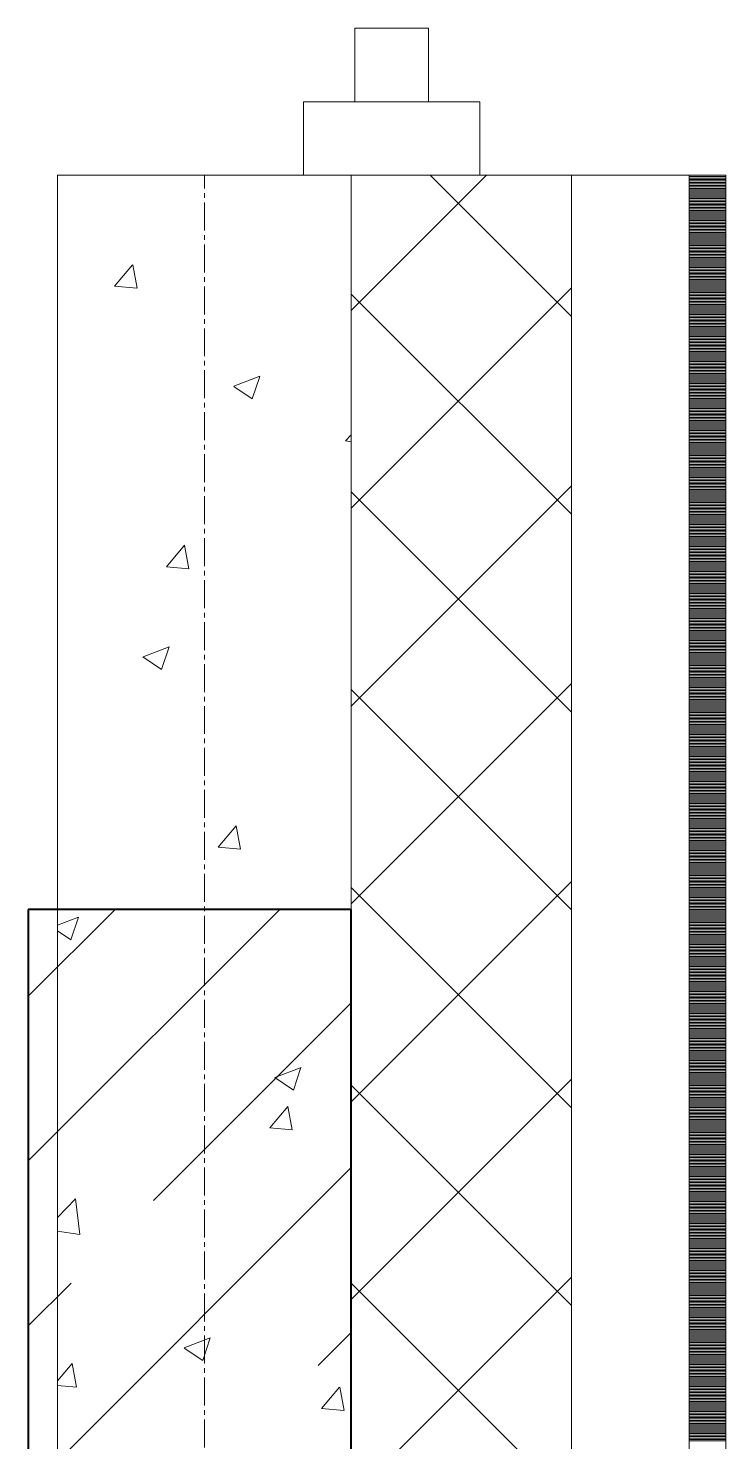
# Model space of a CAD drawing. Header units: millimetres. Extents: x 470010 to 1231400, y -134005 to 421770.
# Drawn here: x 529034 to 529509, y -99964 to -99002 of the extents above; entities that cross this region are included whole.
import ezdxf

# ---------------------------------------------------------------- set-up
doc = ezdxf.new("R2010")
doc.units = ezdxf.units.MM
doc.linetypes.add('CENTER2', pattern=[28.575, 19.05, -3.175, 3.175, -3.175])
doc.linetypes.add('HIDDEN2', pattern=[4.7625, 3.175, -1.5875])
for name, color, linetype, lineweight in [('АР_Колонны', 70, 'Continuous', 30), ('АР_Окна', 4, 'Continuous', 5), ('АР_Стены ЖБ', 7, 'Continuous', 35), ('АР_Стены ПЕНОблок', 52, 'Continuous', 20), ('АР_Тонкая', 254, 'Continuous', 5), ('АР_Утеплитель', 31, 'Continuous', 0), ('АР_Штриховка', 8, 'Continuous', 0)]:
    doc.layers.add(name, color=color, linetype=linetype, lineweight=lineweight)
doc.layers.add('АР_Оси_РД_100', color=7, linetype='Continuous', lineweight=0, true_color=0x525252)

msp = doc.modelspace()

# ---------------------------------------------------------------- linework, layer by layer
at = {"layer": 'АР_Колонны', "color": 18, "linetype": 'HIDDEN2', "lineweight": 25, "true_color": 0x000000}
for p, q in [((529033.932, -99601.687), (529253.932, -99601.687)), ((529033.932, -100801.687), (529033.932, -99601.687)), ((529253.932, -99601.687), (529253.932, -100801.687))]:
    msp.add_line(p, q, dxfattribs=at)
at = {"layer": 'АР_Колонны', "color": 18, "linetype": 'Continuous', "lineweight": 30, "true_color": 0x000000}
for p, q in [((529253.932, -99601.687), (529033.932, -99601.687)), ((529033.932, -99601.687), (529033.932, -100801.687)), ((529253.932, -100801.687), (529253.932, -99601.687))]:
    msp.add_line(p, q, dxfattribs=at)
at = {"layer": 'АР_Окна', "color": 18, "linetype": 'Continuous', "lineweight": 5, "true_color": 0x000000}
for p, q in [((529256.432, -99051.687), (529256.432, -99001.687)), ((529256.432, -99001.687), (529306.432, -99001.687)), ((529306.432, -99001.687), (529306.432, -99051.687)), ((529221.432, -99101.687), (529221.432, -99051.687)), ((529221.432, -99051.687), (529341.432, -99051.687)), ((529306.432, -99051.687), (529256.432, -99051.687)), ((529341.432, -99051.687), (529341.432, -99101.687)), ((529341.432, -99101.687), (529221.432, -99101.687))]:
    msp.add_line(p, q, dxfattribs=at)
at = {"layer": 'АР_Оси_РД_100', "linetype": 'CENTER2'}
msp.add_line((529153.933, -133315.052), (529153.933, -99101.687), dxfattribs=at)
at = {"layer": 'АР_Стены ЖБ', "color": 18, "linetype": 'Continuous', "lineweight": 40, "true_color": 0x000000}
for p, q in [((529253.932, -99601.687), (529033.932, -99601.687)), ((529033.932, -99601.687), (529033.932, -100801.687)), ((529253.932, -100801.687), (529253.932, -99601.687))]:
    msp.add_line(p, q, dxfattribs=at)
at = {"layer": 'АР_Стены ПЕНОблок', "color": 18, "linetype": 'Continuous', "lineweight": 20, "true_color": 0x000000}
for p, q in [((529253.932, -99101.687), (529053.932, -99101.687)), ((529053.932, -99101.687), (529053.932, -100901.687)), ((529253.932, -100901.687), (529253.932, -99101.687))]:
    msp.add_line(p, q, dxfattribs=at)
at = {"layer": 'АР_Тонкая', "color": 18, "linetype": 'Continuous', "lineweight": 5, "true_color": 0x000000}
for p, q in [((529483.932, -99101.687), (529403.932, -99101.687)), ((529403.932, -99101.687), (529403.932, -100901.687)), ((529483.932, -100901.687), (529483.932, -99101.687)), ((529508.932, -99101.687), (529483.932, -99101.687)), ((529483.932, -99101.687), (529483.932, -100901.687)), ((529508.932, -100901.687), (529508.932, -99101.687))]:
    msp.add_line(p, q, dxfattribs=at)
at = {"layer": 'АР_Утеплитель', "color": 18, "linetype": 'Continuous', "lineweight": 0, "true_color": 0x000000}
for p, q in [((529403.932, -99101.687), (529253.932, -99101.687)), ((529253.932, -99101.687), (529253.932, -100901.687)), ((529403.932, -100901.687), (529403.932, -99101.687))]:
    msp.add_line(p, q, dxfattribs=at)
at = {"layer": 'АР_Штриховка', "color": 18, "linetype": 'Continuous', "lineweight": 0, "true_color": 0x000000}
for p, q in [((529253.932, -99193.811), (529346.056, -99101.687)), ((529403.932, -99197.954), (529307.665, -99101.687)), ((529483.932, -99102.687), (529508.932, -99102.687)), ((529483.932, -99103.687), (529508.932, -99103.687)), ((529483.932, -99104.687), (529508.932, -99104.687)), ((529483.932, -99105.687), (529508.932, -99105.687)), ((529483.932, -99106.687), (529508.932, -99106.687)), ((529483.932, -99107.687), (529508.932, -99107.687)), ((529483.932, -99108.687), (529508.932, -99108.687)), ((529483.932, -99109.687), (529508.932, -99109.687)), ((529483.932, -99110.687), (529508.932, -99110.687)), ((529483.932, -99111.687), (529508.932, -99111.687)), ((529483.932, -99112.687), (529508.932, -99112.687)), ((529483.932, -99113.687), (529508.932, -99113.687)), ((529483.932, -99114.687), (529508.932, -99114.687)), ((529483.932, -99115.687), (529508.932, -99115.687)), ((529483.932, -99116.687), (529508.932, -99116.687)), ((529483.932, -99117.687), (529508.932, -99117.687)), ((529483.932, -99118.687), (529508.932, -99118.687)), ((529483.932, -99119.687), (529508.932, -99119.687)), ((529483.932, -99120.687), (529508.932, -99120.687)), ((529483.932, -99121.687), (529508.932, -99121.687)), ((529483.932, -99122.687), (529508.932, -99122.687)), ((529483.932, -99123.687), (529508.932, -99123.687)), ((529483.932, -99124.687), (529508.932, -99124.687)), ((529483.932, -99125.687), (529508.932, -99125.687)), ((529483.932, -99126.687), (529508.932, -99126.687)), ((529483.932, -99127.687), (529508.932, -99127.687)), ((529483.932, -99128.687), (529508.932, -99128.687)), ((529483.932, -99129.687), (529508.932, -99129.687)), ((529483.932, -99130.687), (529508.932, -99130.687)), ((529483.932, -99131.687), (529508.932, -99131.687)), ((529483.932, -99132.687), (529508.932, -99132.687)), ((529483.932, -99133.687), (529508.932, -99133.687)), ((529483.932, -99134.687), (529508.932, -99134.687)), ((529483.932, -99135.687), (529508.932, -99135.687)), ((529483.932, -99136.687), (529508.932, -99136.687)), ((529483.932, -99137.687), (529508.932, -99137.687)), ((529483.932, -99138.687), (529508.932, -99138.687)), ((529483.932, -99139.687), (529508.932, -99139.687)), ((529483.932, -99140.687), (529508.932, -99140.687)), ((529483.932, -99141.687), (529508.932, -99141.687)), ((529483.932, -99142.687), (529508.932, -99142.687)), ((529483.932, -99143.687), (529508.932, -99143.687)), ((529483.932, -99144.687), (529508.932, -99144.687)), ((529483.932, -99145.687), (529508.932, -99145.687)), ((529483.932, -99146.687), (529508.932, -99146.687)), ((529483.932, -99147.687), (529508.932, -99147.687)), ((529483.932, -99148.687), (529508.932, -99148.687)), ((529483.932, -99149.687), (529508.932, -99149.687)), ((529483.932, -99150.687), (529508.932, -99150.687)), ((529483.932, -99151.687), (529508.932, -99151.687)), ((529483.932, -99152.687), (529508.932, -99152.687)), ((529483.932, -99153.687), (529508.932, -99153.687)), ((529483.932, -99154.687), (529508.932, -99154.687)), ((529483.932, -99155.687), (529508.932, -99155.687)), ((529483.932, -99156.687), (529508.932, -99156.687)), ((529092.774, -99177.31), (529105.019, -99162.717)), ((529108.004, -99178.63), (529105.067, -99162.709)), ((529483.932, -99157.687), (529508.932, -99157.687)), ((529483.932, -99158.687), (529508.932, -99158.687)), ((529483.932, -99159.687), (529508.932, -99159.687)), ((529483.932, -99160.687), (529508.932, -99160.687)), ((529483.932, -99161.687), (529508.932, -99161.687)), ((529483.932, -99162.687), (529508.932, -99162.687)), ((529483.932, -99163.687), (529508.932, -99163.687)), ((529483.932, -99164.687), (529508.932, -99164.687)), ((529483.932, -99165.687), (529508.932, -99165.687)), ((529483.932, -99166.687), (529508.932, -99166.687)), ((529483.932, -99167.687), (529508.932, -99167.687)), ((529483.932, -99168.687), (529508.932, -99168.687)), ((529483.932, -99169.687), (529508.932, -99169.687)), ((529483.932, -99170.687), (529508.932, -99170.687)), ((529483.932, -99171.687), (529508.932, -99171.687)), ((529483.932, -99172.687), (529508.932, -99172.687)), ((529483.932, -99173.687), (529508.932, -99173.687)), ((529483.932, -99174.687), (529508.932, -99174.687)), ((529483.932, -99175.687), (529508.932, -99175.687)), ((529092.774, -99177.311), (529107.956, -99178.639)), ((529253.932, -99328.514), (529403.932, -99178.514)), ((529403.932, -99332.658), (529253.932, -99182.658)), ((529483.932, -99176.687), (529508.932, -99176.687)), ((529483.932, -99177.687), (529508.932, -99177.687)), ((529483.932, -99178.687), (529508.932, -99178.687)), ((529483.932, -99179.687), (529508.932, -99179.687)), ((529483.932, -99180.687), (529508.932, -99180.687)), ((529483.932, -99181.687), (529508.932, -99181.687)), ((529483.932, -99182.687), (529508.932, -99182.687)), ((529483.932, -99183.687), (529508.932, -99183.687)), ((529483.932, -99184.687), (529508.932, -99184.687)), ((529483.932, -99185.687), (529508.932, -99185.687)), ((529483.932, -99186.687), (529508.932, -99186.687)), ((529483.932, -99187.687), (529508.932, -99187.687)), ((529483.932, -99188.687), (529508.932, -99188.687)), ((529483.932, -99189.687), (529508.932, -99189.687)), ((529483.932, -99190.687), (529508.932, -99190.687)), ((529483.932, -99191.687), (529508.932, -99191.687)), ((529483.932, -99192.687), (529508.932, -99192.687)), ((529483.932, -99193.687), (529508.932, -99193.687)), ((529483.932, -99194.687), (529508.932, -99194.687)), ((529483.932, -99195.687), (529508.932, -99195.687)), ((529483.932, -99196.687), (529508.932, -99196.687)), ((529483.932, -99197.687), (529508.932, -99197.687)), ((529483.932, -99198.687), (529508.932, -99198.687)), ((529483.932, -99199.687), (529508.932, -99199.687)), ((529483.932, -99200.687), (529508.932, -99200.687)), ((529483.932, -99201.687), (529508.932, -99201.687)), ((529483.932, -99202.687), (529508.932, -99202.687)), ((529483.932, -99203.687), (529508.932, -99203.687)), ((529483.932, -99204.687), (529508.932, -99204.687)), ((529483.932, -99205.687), (529508.932, -99205.687)), ((529483.932, -99206.687), (529508.932, -99206.687)), ((529483.932, -99207.687), (529508.932, -99207.687)), ((529483.932, -99208.687), (529508.932, -99208.687)), ((529483.932, -99209.687), (529508.932, -99209.687)), ((529483.932, -99210.687), (529508.932, -99210.687)), ((529483.932, -99211.687), (529508.932, -99211.687)), ((529483.932, -99212.687), (529508.932, -99212.687)), ((529483.932, -99213.687), (529508.932, -99213.687)), ((529483.932, -99214.687), (529508.932, -99214.687)), ((529483.932, -99215.687), (529508.932, -99215.687)), ((529483.932, -99216.687), (529508.932, -99216.687)), ((529483.932, -99217.687), (529508.932, -99217.687)), ((529483.932, -99218.687), (529508.932, -99218.687)), ((529483.932, -99219.687), (529508.932, -99219.687)), ((529483.932, -99220.687), (529508.932, -99220.687)), ((529483.932, -99221.687), (529508.932, -99221.687)), ((529483.932, -99222.687), (529508.932, -99222.687)), ((529483.932, -99223.687), (529508.932, -99223.687)), ((529483.932, -99224.687), (529508.932, -99224.687)), ((529483.932, -99225.687), (529508.932, -99225.687)), ((529483.932, -99226.687), (529508.932, -99226.687)), ((529483.932, -99227.687), (529508.932, -99227.687)), ((529483.932, -99228.687), (529508.932, -99228.687)), ((529483.932, -99229.687), (529508.932, -99229.687)), ((529483.932, -99230.687), (529508.932, -99230.687)), ((529483.932, -99231.687), (529508.932, -99231.687)), ((529483.932, -99232.687), (529508.932, -99232.687)), ((529483.932, -99233.687), (529508.932, -99233.687)), ((529173.882, -99245.497), (529191.666, -99238.67)), ((529186.503, -99254.057), (529191.653, -99238.708)), ((529483.932, -99234.687), (529508.932, -99234.687)), ((529483.932, -99235.687), (529508.932, -99235.687)), ((529483.932, -99236.687), (529508.932, -99236.687)), ((529483.932, -99237.687), (529508.932, -99237.687)), ((529483.932, -99238.687), (529508.932, -99238.687)), ((529483.932, -99239.687), (529508.932, -99239.687)), ((529483.932, -99240.687), (529508.932, -99240.687)), ((529483.932, -99241.687), (529508.932, -99241.687)), ((529483.932, -99242.687), (529508.932, -99242.687)), ((529173.865, -99245.534), (529186.499, -99254.056)), ((529483.932, -99243.687), (529508.932, -99243.687)), ((529483.932, -99244.687), (529508.932, -99244.687)), ((529483.932, -99245.687), (529508.932, -99245.687)), ((529483.932, -99246.687), (529508.932, -99246.687)), ((529483.932, -99247.687), (529508.932, -99247.687)), ((529483.932, -99248.687), (529508.932, -99248.687)), ((529483.932, -99249.687), (529508.932, -99249.687)), ((529483.932, -99250.687), (529508.932, -99250.687)), ((529483.932, -99251.687), (529508.932, -99251.687)), ((529483.932, -99252.687), (529508.932, -99252.687)), ((529483.932, -99253.687), (529508.932, -99253.687)), ((529483.932, -99254.687), (529508.932, -99254.687)), ((529483.932, -99255.687), (529508.932, -99255.687)), ((529483.932, -99256.687), (529508.932, -99256.687)), ((529483.932, -99257.687), (529508.932, -99257.687)), ((529483.932, -99258.687), (529508.932, -99258.687)), ((529483.932, -99259.687), (529508.932, -99259.687)), ((529483.932, -99260.687), (529508.932, -99260.687)), ((529483.932, -99261.687), (529508.932, -99261.687)), ((529483.932, -99262.687), (529508.932, -99262.687)), ((529483.932, -99263.687), (529508.932, -99263.687)), ((529483.932, -99264.687), (529508.932, -99264.687)), ((529483.932, -99265.687), (529508.932, -99265.687)), ((529483.932, -99266.687), (529508.932, -99266.687)), ((529483.932, -99267.687), (529508.932, -99267.687)), ((529483.932, -99268.687), (529508.932, -99268.687)), ((529483.932, -99269.687), (529508.932, -99269.687)), ((529483.932, -99270.687), (529508.932, -99270.687)), ((529483.932, -99271.687), (529508.932, -99271.687)), ((529250.082, -99282.613), (529253.932, -99278.6)), ((529483.932, -99272.687), (529508.932, -99272.687)), ((529483.932, -99273.687), (529508.932, -99273.687)), ((529483.932, -99274.687), (529508.932, -99274.687)), ((529483.932, -99275.687), (529508.932, -99275.687)), ((529483.932, -99276.687), (529508.932, -99276.687)), ((529483.932, -99277.687), (529508.932, -99277.687)), ((529483.932, -99278.687), (529508.932, -99278.687)), ((529483.932, -99279.687), (529508.932, -99279.687)), ((529483.932, -99280.687), (529508.932, -99280.687)), ((529483.932, -99281.687), (529508.932, -99281.687)), ((529250.092, -99282.635), (529253.932, -99283.231)), ((529483.932, -99282.687), (529508.932, -99282.687)), ((529483.932, -99283.687), (529508.932, -99283.687)), ((529483.932, -99284.687), (529508.932, -99284.687)), ((529483.932, -99285.687), (529508.932, -99285.687)), ((529483.932, -99286.687), (529508.932, -99286.687)), ((529483.932, -99287.687), (529508.932, -99287.687)), ((529483.932, -99288.687), (529508.932, -99288.687)), ((529483.932, -99289.687), (529508.932, -99289.687)), ((529483.932, -99290.687), (529508.932, -99290.687)), ((529483.932, -99291.687), (529508.932, -99291.687)), ((529483.932, -99292.687), (529508.932, -99292.687)), ((529483.932, -99293.687), (529508.932, -99293.687)), ((529483.932, -99294.687), (529508.932, -99294.687)), ((529483.932, -99295.687), (529508.932, -99295.687)), ((529483.932, -99296.687), (529508.932, -99296.687)), ((529483.932, -99297.687), (529508.932, -99297.687)), ((529483.932, -99298.687), (529508.932, -99298.687)), ((529483.932, -99299.687), (529508.932, -99299.687)), ((529483.932, -99300.687), (529508.932, -99300.687)), ((529483.932, -99301.687), (529508.932, -99301.687)), ((529483.932, -99302.687), (529508.932, -99302.687)), ((529483.932, -99303.687), (529508.932, -99303.687)), ((529483.932, -99304.687), (529508.932, -99304.687)), ((529483.932, -99305.687), (529508.932, -99305.687)), ((529483.932, -99306.687), (529508.932, -99306.687)), ((529483.932, -99307.687), (529508.932, -99307.687)), ((529483.932, -99308.687), (529508.932, -99308.687)), ((529483.932, -99309.687), (529508.932, -99309.687)), ((529483.932, -99310.687), (529508.932, -99310.687)), ((529253.932, -99463.218), (529403.932, -99313.218)), ((529403.932, -99467.362), (529253.932, -99317.362)), ((529483.932, -99311.687), (529508.932, -99311.687)), ((529483.932, -99312.687), (529508.932, -99312.687)), ((529483.932, -99313.687), (529508.932, -99313.687)), ((529483.932, -99314.687), (529508.932, -99314.687)), ((529483.932, -99315.687), (529508.932, -99315.687)), ((529483.932, -99316.687), (529508.932, -99316.687)), ((529483.932, -99317.687), (529508.932, -99317.687)), ((529483.932, -99318.687), (529508.932, -99318.687)), ((529483.932, -99319.687), (529508.932, -99319.687)), ((529483.932, -99320.687), (529508.932, -99320.687)), ((529483.932, -99321.687), (529508.932, -99321.687)), ((529483.932, -99322.687), (529508.932, -99322.687)), ((529483.932, -99323.687), (529508.932, -99323.687)), ((529483.932, -99324.687), (529508.932, -99324.687)), ((529483.932, -99325.687), (529508.932, -99325.687)), ((529483.932, -99326.687), (529508.932, -99326.687)), ((529483.932, -99327.687), (529508.932, -99327.687)), ((529483.932, -99328.687), (529508.932, -99328.687)), ((529483.932, -99329.687), (529508.932, -99329.687)), ((529483.932, -99330.687), (529508.932, -99330.687)), ((529483.932, -99331.687), (529508.932, -99331.687)), ((529483.932, -99332.687), (529508.932, -99332.687)), ((529483.932, -99333.687), (529508.932, -99333.687)), ((529483.932, -99334.687), (529508.932, -99334.687)), ((529483.932, -99335.687), (529508.932, -99335.687)), ((529483.932, -99336.687), (529508.932, -99336.687)), ((529483.932, -99337.687), (529508.932, -99337.687)), ((529483.932, -99338.687), (529508.932, -99338.687)), ((529483.932, -99339.687), (529508.932, -99339.687)), ((529483.932, -99340.687), (529508.932, -99340.687)), ((529483.932, -99341.687), (529508.932, -99341.687)), ((529483.932, -99342.687), (529508.932, -99342.687)), ((529483.932, -99343.687), (529508.932, -99343.687)), ((529483.932, -99344.687), (529508.932, -99344.687)), ((529483.932, -99345.687), (529508.932, -99345.687)), ((529483.932, -99346.687), (529508.932, -99346.687)), ((529483.932, -99347.687), (529508.932, -99347.687)), ((529483.932, -99348.687), (529508.932, -99348.687)), ((529128.017, -99368.367), (529140.263, -99353.774)), ((529143.247, -99369.687), (529140.31, -99353.766)), ((529483.932, -99349.687), (529508.932, -99349.687)), ((529483.932, -99350.687), (529508.932, -99350.687)), ((529483.932, -99351.687), (529508.932, -99351.687)), ((529483.932, -99352.687), (529508.932, -99352.687)), ((529483.932, -99353.687), (529508.932, -99353.687)), ((529483.932, -99354.687), (529508.932, -99354.687)), ((529483.932, -99355.687), (529508.932, -99355.687)), ((529483.932, -99356.687), (529508.932, -99356.687)), ((529483.932, -99357.687), (529508.932, -99357.687)), ((529483.932, -99358.687), (529508.932, -99358.687)), ((529128.017, -99368.368), (529143.199, -99369.696)), ((529483.932, -99359.687), (529508.932, -99359.687)), ((529483.932, -99360.687), (529508.932, -99360.687)), ((529483.932, -99361.687), (529508.932, -99361.687)), ((529483.932, -99362.687), (529508.932, -99362.687)), ((529483.932, -99363.687), (529508.932, -99363.687)), ((529483.932, -99364.687), (529508.932, -99364.687)), ((529483.932, -99365.687), (529508.932, -99365.687)), ((529483.932, -99366.687), (529508.932, -99366.687)), ((529483.932, -99367.687), (529508.932, -99367.687)), ((529483.932, -99368.687), (529508.932, -99368.687)), ((529483.932, -99369.687), (529508.932, -99369.687)), ((529483.932, -99370.687), (529508.932, -99370.687)), ((529483.932, -99371.687), (529508.932, -99371.687)), ((529483.932, -99372.687), (529508.932, -99372.687)), ((529483.932, -99373.687), (529508.932, -99373.687)), ((529483.932, -99374.687), (529508.932, -99374.687)), ((529483.932, -99375.687), (529508.932, -99375.687)), ((529483.932, -99376.687), (529508.932, -99376.687)), ((529483.932, -99377.687), (529508.932, -99377.687)), ((529483.932, -99378.687), (529508.932, -99378.687)), ((529483.932, -99379.687), (529508.932, -99379.687)), ((529483.932, -99380.687), (529508.932, -99380.687)), ((529483.932, -99381.687), (529508.932, -99381.687)), ((529483.932, -99382.687), (529508.932, -99382.687)), ((529483.932, -99383.687), (529508.932, -99383.687)), ((529483.932, -99384.687), (529508.932, -99384.687)), ((529483.932, -99385.687), (529508.932, -99385.687)), ((529483.932, -99386.687), (529508.932, -99386.687)), ((529483.932, -99387.687), (529508.932, -99387.687)), ((529483.932, -99388.687), (529508.932, -99388.687)), ((529483.932, -99389.687), (529508.932, -99389.687)), ((529483.932, -99390.687), (529508.932, -99390.687)), ((529483.932, -99391.687), (529508.932, -99391.687)), ((529483.932, -99392.687), (529508.932, -99392.687)), ((529483.932, -99393.687), (529508.932, -99393.687)), ((529483.932, -99394.687), (529508.932, -99394.687)), ((529483.932, -99395.687), (529508.932, -99395.687)), ((529483.932, -99396.687), (529508.932, -99396.687)), ((529483.932, -99397.687), (529508.932, -99397.687)), ((529483.932, -99398.687), (529508.932, -99398.687)), ((529483.932, -99399.687), (529508.932, -99399.687)), ((529483.932, -99400.687), (529508.932, -99400.687)), ((529483.932, -99401.687), (529508.932, -99401.687)), ((529483.932, -99402.687), (529508.932, -99402.687)), ((529483.932, -99403.687), (529508.932, -99403.687)), ((529483.932, -99404.687), (529508.932, -99404.687)), ((529483.932, -99405.687), (529508.932, -99405.687)), ((529483.932, -99406.687), (529508.932, -99406.687)), ((529483.932, -99407.687), (529508.932, -99407.687)), ((529483.932, -99408.687), (529508.932, -99408.687)), ((529483.932, -99409.687), (529508.932, -99409.687)), ((529483.932, -99410.687), (529508.932, -99410.687)), ((529483.932, -99411.687), (529508.932, -99411.687)), ((529483.932, -99412.687), (529508.932, -99412.687)), ((529483.932, -99413.687), (529508.932, -99413.687)), ((529483.932, -99414.687), (529508.932, -99414.687)), ((529483.932, -99415.687), (529508.932, -99415.687)), ((529112.08, -99429.685), (529129.864, -99422.858)), ((529124.701, -99438.245), (529129.851, -99422.896)), ((529483.932, -99416.687), (529508.932, -99416.687)), ((529483.932, -99417.687), (529508.932, -99417.687)), ((529483.932, -99418.687), (529508.932, -99418.687)), ((529483.932, -99419.687), (529508.932, -99419.687)), ((529483.932, -99420.687), (529508.932, -99420.687)), ((529483.932, -99421.687), (529508.932, -99421.687)), ((529483.932, -99422.687), (529508.932, -99422.687)), ((529483.932, -99423.687), (529508.932, -99423.687)), ((529483.932, -99424.687), (529508.932, -99424.687)), ((529483.932, -99425.687), (529508.932, -99425.687)), ((529112.063, -99429.722), (529124.697, -99438.244)), ((529483.932, -99426.687), (529508.932, -99426.687)), ((529483.932, -99427.687), (529508.932, -99427.687)), ((529483.932, -99428.687), (529508.932, -99428.687)), ((529483.932, -99429.687), (529508.932, -99429.687)), ((529483.932, -99430.687), (529508.932, -99430.687)), ((529483.932, -99431.687), (529508.932, -99431.687)), ((529483.932, -99432.687), (529508.932, -99432.687)), ((529483.932, -99433.687), (529508.932, -99433.687)), ((529483.932, -99434.687), (529508.932, -99434.687)), ((529483.932, -99435.687), (529508.932, -99435.687)), ((529483.932, -99436.687), (529508.932, -99436.687)), ((529483.932, -99437.687), (529508.932, -99437.687)), ((529483.932, -99438.687), (529508.932, -99438.687)), ((529483.932, -99439.687), (529508.932, -99439.687)), ((529483.932, -99440.687), (529508.932, -99440.687)), ((529483.932, -99441.687), (529508.932, -99441.687)), ((529483.932, -99442.687), (529508.932, -99442.687)), ((529483.932, -99443.687), (529508.932, -99443.687)), ((529483.932, -99444.687), (529508.932, -99444.687)), ((529253.932, -99597.922), (529403.932, -99447.922)), ((529403.932, -99602.066), (529253.932, -99452.066)), ((529483.932, -99445.687), (529508.932, -99445.687)), ((529483.932, -99446.687), (529508.932, -99446.687)), ((529483.932, -99447.687), (529508.932, -99447.687)), ((529483.932, -99448.687), (529508.932, -99448.687)), ((529483.932, -99449.687), (529508.932, -99449.687)), ((529483.932, -99450.687), (529508.932, -99450.687)), ((529483.932, -99451.687), (529508.932, -99451.687)), ((529483.932, -99452.687), (529508.932, -99452.687)), ((529483.932, -99453.687), (529508.932, -99453.687)), ((529483.932, -99454.687), (529508.932, -99454.687)), ((529483.932, -99455.687), (529508.932, -99455.687)), ((529483.932, -99456.687), (529508.932, -99456.687)), ((529483.932, -99457.687), (529508.932, -99457.687)), ((529483.932, -99458.687), (529508.932, -99458.687)), ((529483.932, -99459.687), (529508.932, -99459.687)), ((529483.932, -99460.687), (529508.932, -99460.687)), ((529483.932, -99461.687), (529508.932, -99461.687)), ((529483.932, -99462.687), (529508.932, -99462.687)), ((529483.932, -99463.687), (529508.932, -99463.687)), ((529483.932, -99464.687), (529508.932, -99464.687)), ((529483.932, -99465.687), (529508.932, -99465.687)), ((529483.932, -99466.687), (529508.932, -99466.687)), ((529483.932, -99467.687), (529508.932, -99467.687)), ((529483.932, -99468.687), (529508.932, -99468.687)), ((529483.932, -99469.687), (529508.932, -99469.687)), ((529483.932, -99470.687), (529508.932, -99470.687)), ((529483.932, -99471.687), (529508.932, -99471.687)), ((529483.932, -99472.687), (529508.932, -99472.687)), ((529483.932, -99473.687), (529508.932, -99473.687)), ((529483.932, -99474.687), (529508.932, -99474.687)), ((529483.932, -99475.687), (529508.932, -99475.687)), ((529483.932, -99476.687), (529508.932, -99476.687)), ((529483.932, -99477.687), (529508.932, -99477.687)), ((529483.932, -99478.687), (529508.932, -99478.687)), ((529483.932, -99479.687), (529508.932, -99479.687)), ((529483.932, -99480.687), (529508.932, -99480.687)), ((529483.932, -99481.687), (529508.932, -99481.687)), ((529483.932, -99482.687), (529508.932, -99482.687)), ((529483.932, -99483.687), (529508.932, -99483.687)), ((529483.932, -99484.687), (529508.932, -99484.687)), ((529483.932, -99485.687), (529508.932, -99485.687)), ((529483.932, -99486.687), (529508.932, -99486.687)), ((529483.932, -99487.687), (529508.932, -99487.687)), ((529483.932, -99488.687), (529508.932, -99488.687)), ((529483.932, -99489.687), (529508.932, -99489.687)), ((529483.932, -99490.687), (529508.932, -99490.687)), ((529483.932, -99491.687), (529508.932, -99491.687)), ((529483.932, -99492.687), (529508.932, -99492.687)), ((529483.932, -99493.687), (529508.932, -99493.687)), ((529483.932, -99494.687), (529508.932, -99494.687)), ((529483.932, -99495.687), (529508.932, -99495.687)), ((529483.932, -99496.687), (529508.932, -99496.687)), ((529483.932, -99497.687), (529508.932, -99497.687)), ((529483.932, -99498.687), (529508.932, -99498.687)), ((529483.932, -99499.687), (529508.932, -99499.687)), ((529483.932, -99500.687), (529508.932, -99500.687)), ((529483.932, -99501.687), (529508.932, -99501.687)), ((529483.932, -99502.687), (529508.932, -99502.687)), ((529483.932, -99503.687), (529508.932, -99503.687)), ((529483.932, -99504.687), (529508.932, -99504.687)), ((529483.932, -99505.687), (529508.932, -99505.687)), ((529483.932, -99506.687), (529508.932, -99506.687)), ((529483.932, -99507.687), (529508.932, -99507.687)), ((529483.932, -99508.687), (529508.932, -99508.687)), ((529483.932, -99509.687), (529508.932, -99509.687)), ((529483.932, -99510.687), (529508.932, -99510.687)), ((529483.932, -99511.687), (529508.932, -99511.687)), ((529483.932, -99512.687), (529508.932, -99512.687)), ((529483.932, -99513.687), (529508.932, -99513.687)), ((529483.932, -99514.687), (529508.932, -99514.687)), ((529483.932, -99515.687), (529508.932, -99515.687)), ((529483.932, -99516.687), (529508.932, -99516.687)), ((529483.932, -99517.687), (529508.932, -99517.687)), ((529483.932, -99518.687), (529508.932, -99518.687)), ((529483.932, -99519.687), (529508.932, -99519.687)), ((529483.932, -99520.687), (529508.932, -99520.687)), ((529483.932, -99521.687), (529508.932, -99521.687)), ((529483.932, -99522.687), (529508.932, -99522.687)), ((529483.932, -99523.687), (529508.932, -99523.687)), ((529483.932, -99524.687), (529508.932, -99524.687)), ((529483.932, -99525.687), (529508.932, -99525.687)), ((529483.932, -99526.687), (529508.932, -99526.687)), ((529483.932, -99527.687), (529508.932, -99527.687)), ((529483.932, -99528.687), (529508.932, -99528.687)), ((529483.932, -99529.687), (529508.932, -99529.687)), ((529483.932, -99530.687), (529508.932, -99530.687)), ((529483.932, -99531.687), (529508.932, -99531.687)), ((529483.932, -99532.687), (529508.932, -99532.687)), ((529483.932, -99533.687), (529508.932, -99533.687)), ((529483.932, -99534.687), (529508.932, -99534.687)), ((529483.932, -99535.687), (529508.932, -99535.687)), ((529483.932, -99536.687), (529508.932, -99536.687)), ((529483.932, -99537.687), (529508.932, -99537.687)), ((529483.932, -99538.687), (529508.932, -99538.687)), ((529483.932, -99539.687), (529508.932, -99539.687)), ((529483.932, -99540.687), (529508.932, -99540.687)), ((529483.932, -99541.687), (529508.932, -99541.687)), ((529163.261, -99559.424), (529175.506, -99544.83)), ((529178.489, -99560.744), (529175.553, -99544.823)), ((529483.932, -99542.687), (529508.932, -99542.687)), ((529483.932, -99543.687), (529508.932, -99543.687)), ((529483.932, -99544.687), (529508.932, -99544.687)), ((529483.932, -99545.687), (529508.932, -99545.687)), ((529483.932, -99546.687), (529508.932, -99546.687)), ((529483.932, -99547.687), (529508.932, -99547.687)), ((529483.932, -99548.687), (529508.932, -99548.687)), ((529483.932, -99549.687), (529508.932, -99549.687)), ((529483.932, -99550.687), (529508.932, -99550.687)), ((529163.261, -99559.425), (529178.443, -99560.753)), ((529483.932, -99551.687), (529508.932, -99551.687)), ((529483.932, -99552.687), (529508.932, -99552.687)), ((529483.932, -99553.687), (529508.932, -99553.687)), ((529483.932, -99554.687), (529508.932, -99554.687)), ((529483.932, -99555.687), (529508.932, -99555.687)), ((529483.932, -99556.687), (529508.932, -99556.687)), ((529483.932, -99557.687), (529508.932, -99557.687)), ((529483.932, -99558.687), (529508.932, -99558.687)), ((529483.932, -99559.687), (529508.932, -99559.687)), ((529483.932, -99560.687), (529508.932, -99560.687)), ((529483.932, -99561.687), (529508.932, -99561.687)), ((529483.932, -99562.687), (529508.932, -99562.687)), ((529483.932, -99563.687), (529508.932, -99563.687)), ((529483.932, -99564.687), (529508.932, -99564.687)), ((529483.932, -99565.687), (529508.932, -99565.687)), ((529483.932, -99566.687), (529508.932, -99566.687)), ((529483.932, -99567.687), (529508.932, -99567.687)), ((529483.932, -99568.687), (529508.932, -99568.687)), ((529483.932, -99569.687), (529508.932, -99569.687)), ((529483.932, -99570.687), (529508.932, -99570.687)), ((529483.932, -99571.687), (529508.932, -99571.687)), ((529483.932, -99572.687), (529508.932, -99572.687)), ((529483.932, -99573.687), (529508.932, -99573.687)), ((529483.932, -99574.687), (529508.932, -99574.687)), ((529483.932, -99575.687), (529508.932, -99575.687)), ((529483.932, -99576.687), (529508.932, -99576.687)), ((529483.932, -99577.687), (529508.932, -99577.687)), ((529483.932, -99578.687), (529508.932, -99578.687)), ((529483.932, -99579.687), (529508.932, -99579.687)), ((529253.932, -99732.626), (529403.932, -99582.626)), ((529403.932, -99736.77), (529253.932, -99586.77)), ((529483.932, -99580.687), (529508.932, -99580.687)), ((529483.932, -99581.687), (529508.932, -99581.687)), ((529483.932, -99582.687), (529508.932, -99582.687)), ((529483.932, -99583.687), (529508.932, -99583.687)), ((529483.932, -99584.687), (529508.932, -99584.687)), ((529483.932, -99585.687), (529508.932, -99585.687)), ((529483.932, -99586.687), (529508.932, -99586.687)), ((529483.932, -99587.687), (529508.932, -99587.687)), ((529483.932, -99588.687), (529508.932, -99588.687)), ((529483.932, -99589.687), (529508.932, -99589.687)), ((529483.932, -99590.687), (529508.932, -99590.687)), ((529483.932, -99591.687), (529508.932, -99591.687)), ((529483.932, -99592.687), (529508.932, -99592.687)), ((529483.932, -99593.687), (529508.932, -99593.687)), ((529483.932, -99594.687), (529508.932, -99594.687)), ((529483.932, -99595.687), (529508.932, -99595.687)), ((529483.932, -99596.687), (529508.932, -99596.687)), ((529483.932, -99597.687), (529508.932, -99597.687)), ((529483.932, -99598.687), (529508.932, -99598.687)), ((529053.932, -99612.47), (529068.062, -99607.047)), ((529062.899, -99622.433), (529068.049, -99607.084)), ((529483.932, -99599.687), (529508.932, -99599.687)), ((529483.932, -99600.687), (529508.932, -99600.687)), ((529483.932, -99601.687), (529508.932, -99601.687)), ((529483.932, -99602.687), (529508.932, -99602.687)), ((529483.932, -99603.687), (529508.932, -99603.687)), ((529483.932, -99604.687), (529508.932, -99604.687)), ((529483.932, -99605.687), (529508.932, -99605.687)), ((529483.932, -99606.687), (529508.932, -99606.687)), ((529483.932, -99607.687), (529508.932, -99607.687)), ((529483.932, -99608.687), (529508.932, -99608.687)), ((529053.932, -99616.387), (529062.895, -99622.432)), ((529483.932, -99609.687), (529508.932, -99609.687)), ((529483.932, -99610.687), (529508.932, -99610.687)), ((529483.932, -99611.687), (529508.932, -99611.687)), ((529483.932, -99612.687), (529508.932, -99612.687)), ((529483.932, -99613.687), (529508.932, -99613.687)), ((529483.932, -99614.687), (529508.932, -99614.687)), ((529483.932, -99615.687), (529508.932, -99615.687)), ((529483.932, -99616.687), (529508.932, -99616.687)), ((529483.932, -99617.687), (529508.932, -99617.687)), ((529483.932, -99618.687), (529508.932, -99618.687)), ((529483.932, -99619.687), (529508.932, -99619.687)), ((529483.932, -99620.687), (529508.932, -99620.687)), ((529483.932, -99621.687), (529508.932, -99621.687)), ((529483.932, -99622.687), (529508.932, -99622.687)), ((529483.932, -99623.687), (529508.932, -99623.687)), ((529483.932, -99624.687), (529508.932, -99624.687)), ((529483.932, -99625.687), (529508.932, -99625.687)), ((529483.932, -99626.687), (529508.932, -99626.687)), ((529483.932, -99627.687), (529508.932, -99627.687)), ((529483.932, -99628.687), (529508.932, -99628.687)), ((529483.932, -99629.687), (529508.932, -99629.687)), ((529483.932, -99630.687), (529508.932, -99630.687)), ((529483.932, -99631.687), (529508.932, -99631.687)), ((529483.932, -99632.687), (529508.932, -99632.687)), ((529483.932, -99633.687), (529508.932, -99633.687)), ((529483.932, -99634.687), (529508.932, -99634.687)), ((529483.932, -99635.687), (529508.932, -99635.687)), ((529483.932, -99636.687), (529508.932, -99636.687)), ((529483.932, -99637.687), (529508.932, -99637.687)), ((529483.932, -99638.687), (529508.932, -99638.687)), ((529483.932, -99639.687), (529508.932, -99639.687)), ((529483.932, -99640.687), (529508.932, -99640.687)), ((529483.932, -99641.687), (529508.932, -99641.687)), ((529483.932, -99642.687), (529508.932, -99642.687)), ((529483.932, -99643.687), (529508.932, -99643.687)), ((529483.932, -99644.687), (529508.932, -99644.687)), ((529483.932, -99645.687), (529508.932, -99645.687)), ((529483.932, -99646.687), (529508.932, -99646.687)), ((529483.932, -99647.687), (529508.932, -99647.687)), ((529483.932, -99648.687), (529508.932, -99648.687)), ((529483.932, -99649.687), (529508.932, -99649.687)), ((529483.932, -99650.687), (529508.932, -99650.687)), ((529483.932, -99651.687), (529508.932, -99651.687)), ((529483.932, -99652.687), (529508.932, -99652.687)), ((529483.932, -99653.687), (529508.932, -99653.687)), ((529483.932, -99654.687), (529508.932, -99654.687)), ((529483.932, -99655.687), (529508.932, -99655.687)), ((529483.932, -99656.687), (529508.932, -99656.687)), ((529483.932, -99657.687), (529508.932, -99657.687)), ((529483.932, -99658.687), (529508.932, -99658.687)), ((529483.932, -99659.687), (529508.932, -99659.687)), ((529483.932, -99660.687), (529508.932, -99660.687)), ((529483.932, -99661.687), (529508.932, -99661.687)), ((529483.932, -99662.687), (529508.932, -99662.687)), ((529483.932, -99663.687), (529508.932, -99663.687)), ((529483.932, -99664.687), (529508.932, -99664.687)), ((529483.932, -99665.687), (529508.932, -99665.687)), ((529483.932, -99666.687), (529508.932, -99666.687)), ((529483.932, -99667.687), (529508.932, -99667.687)), ((529483.932, -99668.687), (529508.932, -99668.687)), ((529483.932, -99669.687), (529508.932, -99669.687)), ((529483.932, -99670.687), (529508.932, -99670.687)), ((529483.932, -99671.687), (529508.932, -99671.687)), ((529483.932, -99672.687), (529508.932, -99672.687)), ((529483.932, -99673.687), (529508.932, -99673.687)), ((529483.932, -99674.687), (529508.932, -99674.687)), ((529483.932, -99675.687), (529508.932, -99675.687)), ((529483.932, -99676.687), (529508.932, -99676.687)), ((529483.932, -99677.687), (529508.932, -99677.687)), ((529483.932, -99678.687), (529508.932, -99678.687)), ((529483.932, -99679.687), (529508.932, -99679.687)), ((529483.932, -99680.687), (529508.932, -99680.687)), ((529483.932, -99681.687), (529508.932, -99681.687)), ((529483.932, -99682.687), (529508.932, -99682.687)), ((529483.932, -99683.687), (529508.932, -99683.687)), ((529483.932, -99684.687), (529508.932, -99684.687)), ((529483.932, -99685.687), (529508.932, -99685.687)), ((529483.932, -99686.687), (529508.932, -99686.687)), ((529483.932, -99687.687), (529508.932, -99687.687)), ((529483.932, -99688.687), (529508.932, -99688.687)), ((529483.932, -99689.687), (529508.932, -99689.687)), ((529483.932, -99690.687), (529508.932, -99690.687)), ((529483.932, -99691.687), (529508.932, -99691.687)), ((529483.932, -99692.687), (529508.932, -99692.687)), ((529483.932, -99693.687), (529508.932, -99693.687)), ((529483.932, -99694.687), (529508.932, -99694.687)), ((529483.932, -99695.687), (529508.932, -99695.687)), ((529483.932, -99696.687), (529508.932, -99696.687)), ((529483.932, -99697.687), (529508.932, -99697.687)), ((529483.932, -99698.687), (529508.932, -99698.687)), ((529483.932, -99699.687), (529508.932, -99699.687)), ((529483.932, -99700.687), (529508.932, -99700.687)), ((529483.932, -99701.687), (529508.932, -99701.687)), ((529483.932, -99702.687), (529508.932, -99702.687)), ((529483.932, -99703.687), (529508.932, -99703.687)), ((529483.932, -99704.687), (529508.932, -99704.687)), ((529201.892, -99716.139), (529219.677, -99709.312)), ((529214.513, -99724.698), (529219.663, -99709.349)), ((529483.932, -99705.687), (529508.932, -99705.687)), ((529483.932, -99706.687), (529508.932, -99706.687)), ((529483.932, -99707.687), (529508.932, -99707.687)), ((529483.932, -99708.687), (529508.932, -99708.687)), ((529483.932, -99709.687), (529508.932, -99709.687)), ((529483.932, -99710.687), (529508.932, -99710.687)), ((529483.932, -99711.687), (529508.932, -99711.687)), ((529483.932, -99712.687), (529508.932, -99712.687)), ((529483.932, -99713.687), (529508.932, -99713.687)), ((529483.932, -99714.687), (529508.932, -99714.687)), ((529201.875, -99716.175), (529214.51, -99724.697)), ((529253.932, -99867.33), (529403.932, -99717.33)), ((529403.932, -99871.473), (529253.932, -99721.473)), ((529483.932, -99715.687), (529508.932, -99715.687)), ((529483.932, -99716.687), (529508.932, -99716.687)), ((529483.932, -99717.687), (529508.932, -99717.687)), ((529483.932, -99718.687), (529508.932, -99718.687)), ((529483.932, -99719.687), (529508.932, -99719.687)), ((529483.932, -99720.687), (529508.932, -99720.687)), ((529483.932, -99721.687), (529508.932, -99721.687)), ((529483.932, -99722.687), (529508.932, -99722.687)), ((529483.932, -99723.687), (529508.932, -99723.687)), ((529483.932, -99724.687), (529508.932, -99724.687)), ((529483.932, -99725.687), (529508.932, -99725.687)), ((529483.932, -99726.687), (529508.932, -99726.687)), ((529483.932, -99727.687), (529508.932, -99727.687)), ((529483.932, -99728.687), (529508.932, -99728.687)), ((529483.932, -99729.687), (529508.932, -99729.687)), ((529483.932, -99730.687), (529508.932, -99730.687)), ((529483.932, -99731.687), (529508.932, -99731.687)), ((529483.932, -99732.687), (529508.932, -99732.687)), ((529483.932, -99733.687), (529508.932, -99733.687)), ((529198.504, -99750.48), (529210.749, -99735.887)), ((529213.732, -99751.801), (529210.795, -99735.88)), ((529483.932, -99734.687), (529508.932, -99734.687)), ((529483.932, -99735.687), (529508.932, -99735.687)), ((529483.932, -99736.687), (529508.932, -99736.687)), ((529483.932, -99737.687), (529508.932, -99737.687)), ((529483.932, -99738.687), (529508.932, -99738.687)), ((529483.932, -99739.687), (529508.932, -99739.687)), ((529483.932, -99740.687), (529508.932, -99740.687)), ((529483.932, -99741.687), (529508.932, -99741.687)), ((529483.932, -99742.687), (529508.932, -99742.687)), ((529483.932, -99743.687), (529508.932, -99743.687)), ((529198.504, -99750.482), (529213.686, -99751.81)), ((529483.932, -99744.687), (529508.932, -99744.687)), ((529483.932, -99745.687), (529508.932, -99745.687)), ((529483.932, -99746.687), (529508.932, -99746.687)), ((529483.932, -99747.687), (529508.932, -99747.687)), ((529483.932, -99748.687), (529508.932, -99748.687)), ((529483.932, -99749.687), (529508.932, -99749.687)), ((529483.932, -99750.687), (529508.932, -99750.687)), ((529483.932, -99751.687), (529508.932, -99751.687)), ((529483.932, -99752.687), (529508.932, -99752.687)), ((529483.932, -99753.687), (529508.932, -99753.687)), ((529483.932, -99754.687), (529508.932, -99754.687)), ((529483.932, -99755.687), (529508.932, -99755.687)), ((529483.932, -99756.687), (529508.932, -99756.687)), ((529483.932, -99757.687), (529508.932, -99757.687)), ((529483.932, -99758.687), (529508.932, -99758.687)), ((529483.932, -99759.687), (529508.932, -99759.687)), ((529483.932, -99760.687), (529508.932, -99760.687)), ((529483.932, -99761.687), (529508.932, -99761.687)), ((529483.932, -99762.687), (529508.932, -99762.687)), ((529483.932, -99763.687), (529508.932, -99763.687)), ((529483.932, -99764.687), (529508.932, -99764.687)), ((529483.932, -99765.687), (529508.932, -99765.687)), ((529483.932, -99766.687), (529508.932, -99766.687)), ((529483.932, -99767.687), (529508.932, -99767.687)), ((529483.932, -99768.687), (529508.932, -99768.687)), ((529483.932, -99769.687), (529508.932, -99769.687)), ((529483.932, -99770.687), (529508.932, -99770.687)), ((529483.932, -99771.687), (529508.932, -99771.687)), ((529483.932, -99772.687), (529508.932, -99772.687)), ((529483.932, -99773.687), (529508.932, -99773.687)), ((529483.932, -99774.687), (529508.932, -99774.687)), ((529483.932, -99775.687), (529508.932, -99775.687)), ((529483.932, -99776.687), (529508.932, -99776.687)), ((529483.932, -99777.687), (529508.932, -99777.687)), ((529483.932, -99778.687), (529508.932, -99778.687)), ((529483.932, -99779.687), (529508.932, -99779.687)), ((529483.932, -99780.687), (529508.932, -99780.687)), ((529483.932, -99781.687), (529508.932, -99781.687)), ((529483.932, -99782.687), (529508.932, -99782.687)), ((529483.932, -99783.687), (529508.932, -99783.687)), ((529483.932, -99784.687), (529508.932, -99784.687)), ((529483.932, -99785.687), (529508.932, -99785.687)), ((529483.932, -99786.687), (529508.932, -99786.687)), ((529483.932, -99787.687), (529508.932, -99787.687)), ((529483.932, -99788.687), (529508.932, -99788.687)), ((529483.932, -99789.687), (529508.932, -99789.687)), ((529483.932, -99790.687), (529508.932, -99790.687)), ((529483.932, -99791.687), (529508.932, -99791.687)), ((529053.932, -99811.608), (529066.136, -99798.889)), ((529068.956, -99823.01), (529066.15, -99798.887)), ((529483.932, -99792.687), (529508.932, -99792.687)), ((529483.932, -99793.687), (529508.932, -99793.687)), ((529483.932, -99794.687), (529508.932, -99794.687)), ((529483.932, -99795.687), (529508.932, -99795.687)), ((529483.932, -99796.687), (529508.932, -99796.687)), ((529483.932, -99797.687), (529508.932, -99797.687)), ((529483.932, -99798.687), (529508.932, -99798.687)), ((529483.932, -99799.687), (529508.932, -99799.687)), ((529483.932, -99800.687), (529508.932, -99800.687)), ((529483.932, -99801.687), (529508.932, -99801.687)), ((529483.932, -99802.687), (529508.932, -99802.687)), ((529483.932, -99803.687), (529508.932, -99803.687)), ((529483.932, -99804.687), (529508.932, -99804.687)), ((529483.932, -99805.687), (529508.932, -99805.687)), ((529483.932, -99806.687), (529508.932, -99806.687)), ((529483.932, -99807.687), (529508.932, -99807.687)), ((529483.932, -99808.687), (529508.932, -99808.687)), ((529483.932, -99809.687), (529508.932, -99809.687)), ((529483.932, -99810.687), (529508.932, -99810.687)), ((529053.932, -99820.703), (529068.952, -99823.033)), ((529483.932, -99811.687), (529508.932, -99811.687)), ((529483.932, -99812.687), (529508.932, -99812.687)), ((529483.932, -99813.687), (529508.932, -99813.687)), ((529483.932, -99814.687), (529508.932, -99814.687)), ((529483.932, -99815.687), (529508.932, -99815.687)), ((529483.932, -99816.687), (529508.932, -99816.687)), ((529483.932, -99817.687), (529508.932, -99817.687)), ((529483.932, -99818.687), (529508.932, -99818.687)), ((529483.932, -99819.687), (529508.932, -99819.687)), ((529483.932, -99820.687), (529508.932, -99820.687)), ((529483.932, -99821.687), (529508.932, -99821.687)), ((529483.932, -99822.687), (529508.932, -99822.687)), ((529483.932, -99823.687), (529508.932, -99823.687)), ((529483.932, -99824.687), (529508.932, -99824.687)), ((529483.932, -99825.687), (529508.932, -99825.687)), ((529483.932, -99826.687), (529508.932, -99826.687)), ((529483.932, -99827.687), (529508.932, -99827.687)), ((529483.932, -99828.687), (529508.932, -99828.687)), ((529483.932, -99829.687), (529508.932, -99829.687)), ((529483.932, -99830.687), (529508.932, -99830.687)), ((529483.932, -99831.687), (529508.932, -99831.687)), ((529483.932, -99832.687), (529508.932, -99832.687)), ((529483.932, -99833.687), (529508.932, -99833.687)), ((529483.932, -99834.687), (529508.932, -99834.687)), ((529483.932, -99835.687), (529508.932, -99835.687)), ((529483.932, -99836.687), (529508.932, -99836.687)), ((529483.932, -99837.687), (529508.932, -99837.687)), ((529483.932, -99838.687), (529508.932, -99838.687)), ((529483.932, -99839.687), (529508.932, -99839.687)), ((529483.932, -99840.687), (529508.932, -99840.687)), ((529483.932, -99841.687), (529508.932, -99841.687)), ((529483.932, -99842.687), (529508.932, -99842.687)), ((529483.932, -99843.687), (529508.932, -99843.687)), ((529483.932, -99844.687), (529508.932, -99844.687)), ((529483.932, -99845.687), (529508.932, -99845.687)), ((529483.932, -99846.687), (529508.932, -99846.687)), ((529483.932, -99847.687), (529508.932, -99847.687)), ((529483.932, -99848.687), (529508.932, -99848.687)), ((529483.932, -99849.687), (529508.932, -99849.687)), ((529253.932, -100002.034), (529403.932, -99852.034)), ((529403.932, -100006.177), (529253.932, -99856.177)), ((529483.932, -99850.687), (529508.932, -99850.687)), ((529483.932, -99851.687), (529508.932, -99851.687)), ((529483.932, -99852.687), (529508.932, -99852.687)), ((529483.932, -99853.687), (529508.932, -99853.687)), ((529483.932, -99854.687), (529508.932, -99854.687)), ((529483.932, -99855.687), (529508.932, -99855.687)), ((529483.932, -99856.687), (529508.932, -99856.687)), ((529483.932, -99857.687), (529508.932, -99857.687)), ((529483.932, -99858.687), (529508.932, -99858.687)), ((529483.932, -99859.687), (529508.932, -99859.687)), ((529483.932, -99860.687), (529508.932, -99860.687)), ((529483.932, -99861.687), (529508.932, -99861.687)), ((529483.932, -99862.687), (529508.932, -99862.687)), ((529483.932, -99863.687), (529508.932, -99863.687)), ((529483.932, -99864.687), (529508.932, -99864.687)), ((529483.932, -99865.687), (529508.932, -99865.687)), ((529483.932, -99866.687), (529508.932, -99866.687)), ((529483.932, -99867.687), (529508.932, -99867.687)), ((529483.932, -99868.687), (529508.932, -99868.687)), ((529483.932, -99869.687), (529508.932, -99869.687)), ((529483.932, -99870.687), (529508.932, -99870.687)), ((529483.932, -99871.687), (529508.932, -99871.687)), ((529483.932, -99872.687), (529508.932, -99872.687)), ((529483.932, -99873.687), (529508.932, -99873.687)), ((529483.932, -99874.687), (529508.932, -99874.687)), ((529483.932, -99875.687), (529508.932, -99875.687)), ((529483.932, -99876.687), (529508.932, -99876.687)), ((529483.932, -99877.687), (529508.932, -99877.687)), ((529483.932, -99878.687), (529508.932, -99878.687)), ((529483.932, -99879.687), (529508.932, -99879.687)), ((529483.932, -99880.687), (529508.932, -99880.687)), ((529483.932, -99881.687), (529508.932, -99881.687)), ((529483.932, -99882.687), (529508.932, -99882.687)), ((529483.932, -99883.687), (529508.932, -99883.687)), ((529483.932, -99884.687), (529508.932, -99884.687)), ((529483.932, -99885.687), (529508.932, -99885.687)), ((529483.932, -99886.687), (529508.932, -99886.687)), ((529483.932, -99887.687), (529508.932, -99887.687)), ((529140.09, -99900.327), (529157.874, -99893.5)), ((529152.711, -99908.886), (529157.861, -99893.537)), ((529483.932, -99888.687), (529508.932, -99888.687)), ((529483.932, -99889.687), (529508.932, -99889.687)), ((529483.932, -99890.687), (529508.932, -99890.687)), ((529483.932, -99891.687), (529508.932, -99891.687)), ((529483.932, -99892.687), (529508.932, -99892.687)), ((529483.932, -99893.687), (529508.932, -99893.687)), ((529483.932, -99894.687), (529508.932, -99894.687)), ((529483.932, -99895.687), (529508.932, -99895.687)), ((529483.932, -99896.687), (529508.932, -99896.687)), ((529483.932, -99897.687), (529508.932, -99897.687)), ((529140.073, -99900.363), (529152.708, -99908.885)), ((529483.932, -99898.687), (529508.932, -99898.687)), ((529483.932, -99899.687), (529508.932, -99899.687)), ((529483.932, -99900.687), (529508.932, -99900.687)), ((529483.932, -99901.687), (529508.932, -99901.687)), ((529483.932, -99902.687), (529508.932, -99902.687)), ((529483.932, -99903.687), (529508.932, -99903.687)), ((529483.932, -99904.687), (529508.932, -99904.687)), ((529483.932, -99905.687), (529508.932, -99905.687)), ((529483.932, -99906.687), (529508.932, -99906.687)), ((529053.932, -99922.774), (529063.808, -99911.005)), ((529066.791, -99926.919), (529063.854, -99910.998)), ((529483.932, -99907.687), (529508.932, -99907.687)), ((529483.932, -99908.687), (529508.932, -99908.687)), ((529483.932, -99909.687), (529508.932, -99909.687)), ((529483.932, -99910.687), (529508.932, -99910.687)), ((529483.932, -99911.687), (529508.932, -99911.687)), ((529483.932, -99912.687), (529508.932, -99912.687)), ((529483.932, -99913.687), (529508.932, -99913.687)), ((529483.932, -99914.687), (529508.932, -99914.687)), ((529483.932, -99915.687), (529508.932, -99915.687)), ((529483.932, -99916.687), (529508.932, -99916.687)), ((529053.932, -99925.807), (529066.745, -99926.928)), ((529483.932, -99917.687), (529508.932, -99917.687)), ((529483.932, -99918.687), (529508.932, -99918.687)), ((529483.932, -99919.687), (529508.932, -99919.687)), ((529483.932, -99920.687), (529508.932, -99920.687)), ((529483.932, -99921.687), (529508.932, -99921.687)), ((529483.932, -99922.687), (529508.932, -99922.687)), ((529483.932, -99923.687), (529508.932, -99923.687)), ((529483.932, -99924.687), (529508.932, -99924.687)), ((529483.932, -99925.687), (529508.932, -99925.687)), ((529483.932, -99926.687), (529508.932, -99926.687)), ((529233.748, -99941.537), (529245.993, -99926.944)), ((529248.975, -99942.858), (529246.038, -99926.937)), ((529483.932, -99927.687), (529508.932, -99927.687)), ((529483.932, -99928.687), (529508.932, -99928.687)), ((529483.932, -99929.687), (529508.932, -99929.687)), ((529483.932, -99930.687), (529508.932, -99930.687)), ((529483.932, -99931.687), (529508.932, -99931.687)), ((529483.932, -99932.687), (529508.932, -99932.687)), ((529483.932, -99933.687), (529508.932, -99933.687)), ((529483.932, -99934.687), (529508.932, -99934.687)), ((529483.932, -99935.687), (529508.932, -99935.687)), ((529233.748, -99941.538), (529248.93, -99942.867)), ((529483.932, -99936.687), (529508.932, -99936.687)), ((529483.932, -99937.687), (529508.932, -99937.687)), ((529483.932, -99938.687), (529508.932, -99938.687)), ((529483.932, -99939.687), (529508.932, -99939.687)), ((529483.932, -99940.687), (529508.932, -99940.687)), ((529483.932, -99941.687), (529508.932, -99941.687)), ((529483.932, -99942.687), (529508.932, -99942.687)), ((529483.932, -99943.687), (529508.932, -99943.687)), ((529483.932, -99944.687), (529508.932, -99944.687)), ((529483.932, -99945.687), (529508.932, -99945.687)), ((529483.932, -99946.687), (529508.932, -99946.687)), ((529483.932, -99947.687), (529508.932, -99947.687)), ((529483.932, -99948.687), (529508.932, -99948.687)), ((529483.932, -99949.687), (529508.932, -99949.687)), ((529483.932, -99950.687), (529508.932, -99950.687)), ((529483.932, -99951.687), (529508.932, -99951.687)), ((529483.932, -99952.687), (529508.932, -99952.687)), ((529483.932, -99953.687), (529508.932, -99953.687)), ((529483.932, -99954.687), (529508.932, -99954.687)), ((529483.932, -99955.687), (529508.932, -99955.687)), ((529483.932, -99956.687), (529508.932, -99956.687)), ((529483.932, -99957.687), (529508.932, -99957.687)), ((529483.932, -99958.687), (529508.932, -99958.687)), ((529483.932, -99959.687), (529508.932, -99959.687)), ((529483.932, -99960.687), (529508.932, -99960.687)), ((529483.932, -99961.687), (529508.932, -99961.687)), ((529483.932, -99962.687), (529508.932, -99962.687)), ((529483.932, -99963.687), (529508.932, -99963.687))]:
    msp.add_line(p, q, dxfattribs=at)
at = {"layer": 'АР_Штриховка', "color": 18, "linetype": 'Continuous', "lineweight": 5, "true_color": 0x000000}
for p, q in [((529033.932, -99773.021), (529205.266, -99601.687)), ((529033.932, -99660.768), (529093.013, -99601.687)), ((529119.192, -99800.014), (529253.932, -99665.274)), ((529033.932, -99997.527), (529253.932, -99777.527)), ((529033.932, -99885.274), (529063.066, -99856.141)), ((529231.445, -99912.268), (529253.932, -99889.781))]:
    msp.add_line(p, q, dxfattribs=at)

doc.saveas('drawing.dxf')
